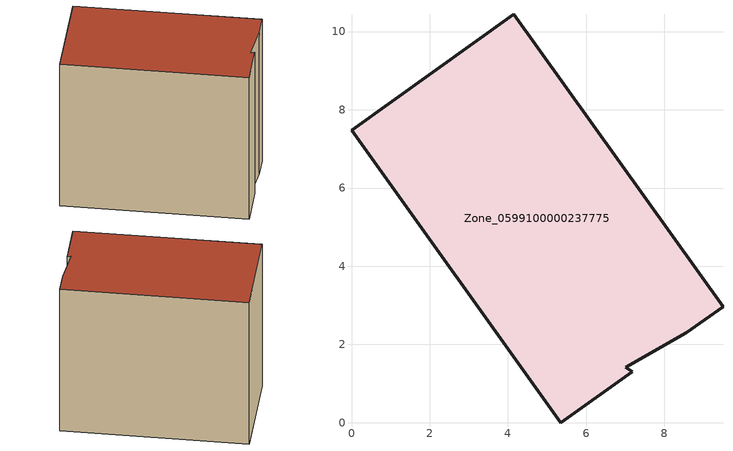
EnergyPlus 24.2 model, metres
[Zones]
Zone_0599100000237775
 floor ground (C_G): 0,7.48 4.15,10.44 9.5,2.96 8.56,2.29 7.01,1.42 7.18,1.31 5.35,0 z0
 wall outside (C_F): 4.15,10.44 0,7.48 5.35,0 7.18,1.31 7.01,1.42 8.56,2.29 9.5,2.96 4.15,10.44 z0:8.17
 roof outside (C_R): 7.18,1.31 7.01,1.42 8.56,2.29 9.5,2.96 4.15,10.44 0,7.48 5.35,0 z8.17
[BUILDING]
Pand.0599100000237775: North Axis=0; Terrain=City; Loads Convergence Tolerance Value=0.04; Temperature Convergence Tolerance Value=0.4; Solar Distribution=FullExterior; Maximum Number of Warmup Days=25; Minimum Number of Warmup Days=1
[Site:Location]
Rotterdam.The.Hague.AP_ZH_NLD Design_Conditions: Latitude=51.96; Longitude=4.45; Time Zone=1; Elevation=-4.5
[SITE:GROUNDTEMPERATURE:BUILDINGSURFACE]
18, 18, 18, 18, 18, 18, 18, 18, 18, 18, 18, 18
[MATERIAL] Thermal Absorptance=0.9; Solar Absorptance=0.7; Visible Absorptance=0.7
Name | Roughness | Thickness | Conductivity | Density | Specific Heat
G.TI.1975-1991 | MediumSmooth | 0.15 | 0.288461 | 540 | 1210
F.TI.1975-1991 | Rough | 0.3 | 0.230769 | 1920 | 840
R.TI.1975-1991 | MediumRough | 0.2 | 0.153846 | 1500 | 1000
[CONSTRUCTION]
C_G: G.TI.1975-1991
C_F: F.TI.1975-1991
C_R: R.TI.1975-1991
[ZONE]
Zone_0599100000237775: Type=1; Multiplier=1; Ceiling Height=Autocalculate; Volume=Autocalculate; Floor Area=autocalculate; Part of Total Floor Area=Yes
[ZONEINFILTRATION:DESIGNFLOWRATE]
Infil_Zone_0599100000237775: Zone or ZoneList or Space or SpaceList=Zone_0599100000237775; Schedule=AlwaysOn; Design Flow Rate Calculation Method=Flow/Area; Flow Rate per Floor Area=0.003; Constant Term Coefficient=1; Temperature Term Coefficient=0; Velocity Term Coefficient=0; Velocity Squared Term Coefficient=0
[HVACTEMPLATE:ZONE:IDEALLOADSAIRSYSTEM]
Zone_0599100000237775: Maximum Heating Supply Air Temperature=50; Minimum Cooling Supply Air Temperature=13; Maximum Heating Supply Air Humidity Ratio=0.0156; Minimum Cooling Supply Air Humidity Ratio=0.0077; Heating Limit=NoLimit; Cooling Limit=NoLimit; Dehumidification Control Type=ConstantSensibleHeatRatio; Cooling Sensible Heat Ratio=0.7; Dehumidification Setpoint=60; Humidification Control Type=None; Humidification Setpoint=30; Outdoor Air Method=None; Outdoor Air Flow Rate per Person=0.00944; Outdoor Air Flow Rate per Zone Floor Area=0; Outdoor Air Flow Rate per Zone=0; Demand Controlled Ventilation Type=None; Outdoor Air Economizer Type=NoEconomizer; Heat Recovery Type=None; Sensible Heat Recovery Effectiveness=0.7; Latent Heat Recovery Effectiveness=0.65
[ZONECONTROL:THERMOSTAT]
ThermostatControl_Zone_0599100000237775: Zone or ZoneList=Zone_0599100000237775; Control Type Schedule=DualSetpointControlType; Control 1=Thermostat_Zone_0599100000237775; Temperature Difference Between Cutout And Setpoint=0
[THERMOSTATSETPOINT:DUALSETPOINT]
Thermostat_Zone_0599100000237775: Heating Setpoint Temperature Schedule=HeatingSetpoint_Zone_0599100000237775; Cooling Setpoint Temperature Schedule=CoolingSetpoint_Zone_0599100000237775
[SCHEDULE:COMPACT]
HeatingSetpoint_Zone_0599100000237775: Through: 12/31, For: AllDays, Until: 24:00, 21
CoolingSetpoint_Zone_0599100000237775: Through: 12/31, For: AllDays, Until: 24:00, 24
DualSetpointControlType: Through: 12/31, For: AllDays, Until: 24:00, 4
AlwaysOn: Through: 12/31, For: AllDays, Until: 24:00, 1
